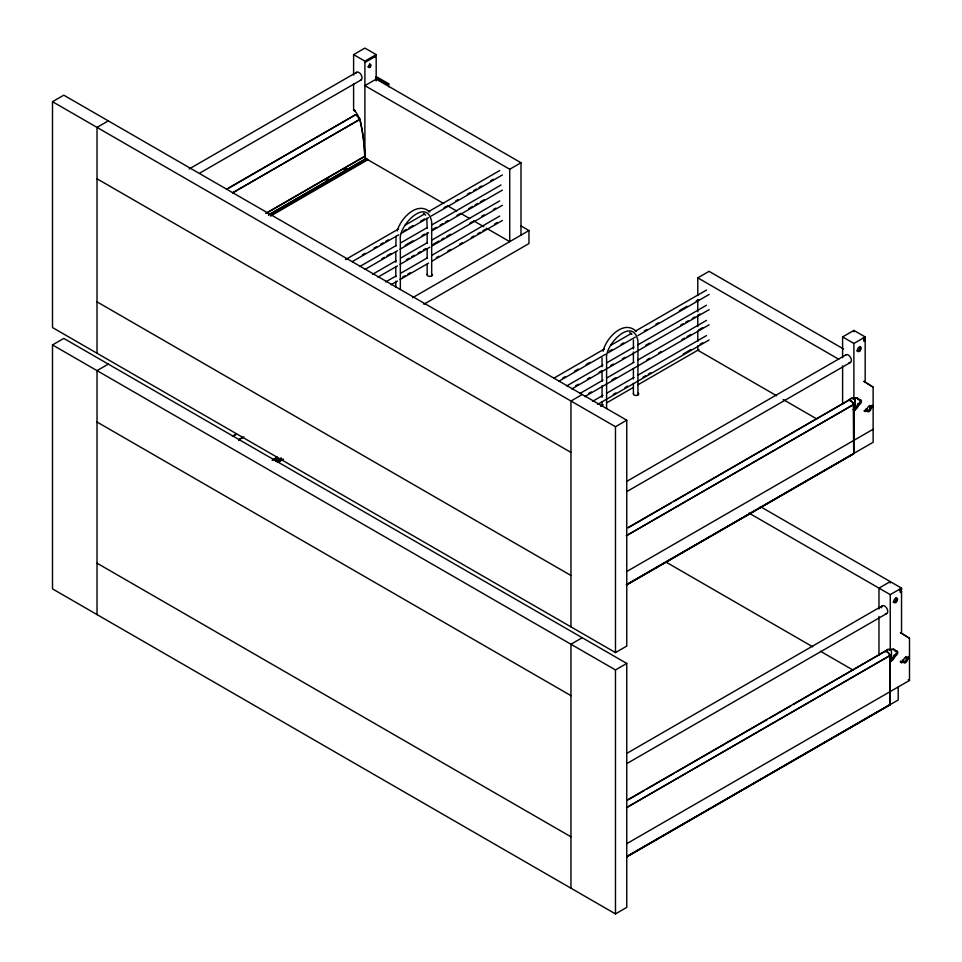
<?xml version="1.0" encoding="UTF-8"?>
<svg xmlns="http://www.w3.org/2000/svg" width="962" height="962" viewBox="0 0 962 962"><rect width="100%" height="100%" fill="white"/><g stroke="black" fill="none" stroke-linecap="round" stroke-linejoin="round"><path stroke-width="1.44" d="M376.178 80.904L376.19 57.335L374.927 56.71M396.091 236.315L395.803 246.116M854.617 408.682A7.035 4.064 -60 0 0 857.635 404.268L857.671 404.148A2.814 1.623 -60 0 0 860.16 399.927M856.841 397.787A7.035 4.064 -60 0 1 857.635 398.521L859.427 400.012A2.814 1.623 -60 0 1 861.399 401.479A2.814 1.623 -60 0 1 858.91 404.834L858.826 404.954A7.035 4.064 -60 0 1 854.509 410.305L853.33 409.62M896.319 650.673A2.814 1.623 -60 0 1 896.175 653.306A2.814 1.623 -60 0 1 894.083 655.338L893.999 655.459A7.035 4.064 -60 0 1 889.694 660.822L890.872 661.507A7.035 4.064 -60 0 0 895.189 656.144L895.213 656.024A2.814 1.623 -60 0 0 897.762 652.669A2.814 1.623 -60 0 0 895.79 651.202L893.999 649.711A7.035 4.064 -60 0 0 893.205 648.977M397.282 230.904C400.288 218.771 417.231 200.565 429.786 211.941M603.114 351.298C605.567 338.612 623.713 318.891 636.327 331.481M858.056 399.458L858.236 399.326A2.814 1.623 -60 0 1 858.753 399.11M894.419 650.649L894.6 650.516A2.814 1.623 -60 0 1 895.117 650.3M52.501 101.695L63.793 95.178L626.755 420.202L626.755 646.055L615.476 652.573L52.501 327.549L52.501 101.695L615.476 426.719L626.755 420.202M108.297 120.875L97.018 127.393L97.018 353.246M353.607 75.12L353.607 54.618L364.899 48.1L376.178 54.618L376.178 55.988L364.899 62.506M353.607 54.618L364.899 61.135L376.178 54.618M189.153 168.975L356.698 72.246M200.072 172.907L361.135 79.918M388.72 86.772L388.72 83.778L387.47 84.5L376.238 78.018M358.585 118.891A7.035 4.064 60 0 0 353.607 110.281L355.531 110.858M226.407 189.237L353.703 115.753A5.111 2.946 60 0 1 356.83 115.464A5.111 2.946 60 0 1 359.968 119.372A158.117 91.294 60 0 1 364.814 154.593L364.875 156.373A1.768 1.022 60 0 0 366.125 158.55L368.001 159.848M229.196 187.915L354.208 115.584A4.834 2.79 60 0 1 359.463 118.615L359.788 119.36A157.756 91.089 60 0 1 364.622 154.485L364.694 156.469M232.503 192.845L359.788 119.36M232.672 192.857L359.968 119.372M265.969 213.263L364.682 156.277M266.161 213.372L364.875 156.373M325.938 180.543L328.535 179.052M344.119 170.046L346.717 168.554M268.458 214.875L366.125 158.55M268.699 215.007L366.125 158.754L364.899 158.057L364.899 61.135M271.08 214.875L367.207 159.379M270.587 216.089L368.001 159.632M52.501 344.925L63.793 338.408L626.755 663.431L626.755 907.382L615.476 913.9L52.501 588.876L52.501 344.925L615.476 669.949L626.755 663.431M108.297 364.105L97.018 370.623L97.018 614.574M345.454 259.62L398.605 228.932M405.086 225.192L424.531 213.961M428.427 211.724L499.723 170.551M520.995 162.746L376.178 79.137L364.899 85.654L509.716 169.264L520.995 162.746L520.995 235.137M362.409 254.822L365.007 253.331M374.074 248.088L376.659 246.597M380.555 244.348L383.141 242.857M385.738 241.354L388.323 239.863M403.872 230.88L406.469 229.389M409.054 227.898L412.938 225.649M420.719 221.164L424.603 218.915M444.047 207.696L446.633 206.193M455.699 200.962L458.297 199.471M467.364 194.228L469.961 192.737M473.845 190.488L476.43 188.997M479.028 187.494L481.613 186.003M490.692 180.76L493.278 179.269M352.152 261.688L398.785 234.764M401.37 233.273L428.571 217.568M431.156 216.077L502.392 174.952M359.716 266.558L396.007 245.611M401.202 242.616L427.128 227.645M432.311 224.651L501.022 184.981M381.842 258.778L384.439 257.287M387.025 255.784L390.921 253.547M405.17 245.31L412.938 240.825M422.017 235.582L424.603 234.091M432.383 229.605L436.267 227.357M440.151 225.12L442.748 223.617M445.334 222.126L447.931 220.623M456.998 215.392L459.595 213.889M468.662 208.658L472.546 206.409M475.144 204.918L477.729 203.415M480.327 201.924L484.211 199.675M365.103 269.384L397.486 250.697M400.072 249.194L428.571 232.744M432.455 230.507L502.392 190.127M372.679 274.254L396.007 260.786M401.202 257.792L427.128 242.821M432.311 239.827L499.723 200.902M406.469 259.74L409.054 258.249M411.652 256.746L414.237 255.255M418.133 253.006L420.719 251.515M423.316 250.012L425.901 248.521M432.383 244.781L438.864 241.041M441.45 239.538L444.047 238.047M446.633 236.556L450.517 234.307M469.961 223.088L472.546 221.585M481.613 216.354L484.211 214.851M493.278 209.62L495.875 208.129M378.054 277.08L397.486 265.873M400.072 264.37L429.858 247.174M432.455 245.683L502.392 205.303M385.642 281.938L396.007 275.962M401.202 272.967L427.128 257.996M432.311 255.002L499.723 216.077M402.573 277.164L405.17 275.661M407.756 274.17L410.353 272.667M436.267 257.708L438.864 256.217M447.931 250.974L450.517 249.483M459.595 244.24L462.181 242.749M471.248 237.518L473.845 236.015M477.729 233.766L480.327 232.275M482.912 230.784L485.509 229.281M494.576 224.05L497.162 222.547M391.005 284.776L397.486 281.048M400.072 279.545L428.571 263.095M432.455 260.858L502.392 220.478M412.59 297.727L528.956 230.543L528.956 243.578L423.845 304.269M232.431 436.231L236.315 433.982M232.612 436.411L236.508 434.163M238.516 439.85L242.412 437.602M238.696 439.85L243.879 436.856M273.256 459.535L277.152 457.287M272.15 460.377L277.333 457.383M274.771 460.557L277.369 459.054M275.745 461.135L281.181 458.056M275.986 461.267L281.181 458.273M277.068 461.892L280.964 459.644M277.874 462.133L283.068 459.139M277.874 462.349L283.068 459.355M697.787 295.575L697.787 277.85L709.066 271.332L843.542 348.978M553.775 378.222L604.244 349.086M610.726 345.346L631.433 333.393M635.317 331.156L706.493 290.055M562.794 378.018L565.379 376.515M574.446 371.284L578.33 369.047M586.098 364.562L589.983 362.313M609.415 351.106L612 349.603M621.067 344.372L623.653 342.881M644.372 330.916L646.969 329.425M656.024 324.182L658.621 322.691M679.34 310.726L687.108 306.241M696.175 301.01L698.761 299.519M558.874 381.229L605.507 354.293M608.104 352.801L635.305 337.097M637.902 335.594L709.15 294.456M566.714 385.93L602.958 365.007M606.842 362.77L634.018 347.078M637.902 344.829L706.493 305.231M575.745 385.714L578.33 384.223M587.397 378.98L589.983 377.489M599.049 372.258L601.647 370.767M610.702 365.524L613.299 364.033M622.366 358.802L624.951 357.299M645.67 345.346L649.554 343.097M680.627 325.156L683.224 323.665M685.81 322.162L688.395 320.671M692.291 318.434L694.877 316.931M697.462 315.44L700.059 313.949M571.825 388.925L709.15 309.632M579.653 393.638L602.958 380.182M606.842 377.946L634.018 362.253M637.902 360.004L706.493 320.406M582.25 394.504L570.959 401.022L570.959 626.875M588.696 393.41L591.281 391.919M612 379.954L615.884 377.717M646.969 359.776L649.554 358.273M658.621 353.042L661.207 351.551M681.926 339.586L684.511 338.095M687.108 336.592L690.993 334.355M698.761 329.87L702.645 327.621M584.776 396.621L709.15 324.807M592.604 401.334L602.958 395.358M606.842 393.121L634.018 377.429M637.902 375.18L706.493 335.582M613.299 394.384L615.884 392.893M624.951 387.662L627.537 386.159M643.085 377.188L645.67 375.697M648.256 374.194L650.853 372.703M683.224 354.016L690.993 349.531M700.059 344.3L702.645 342.797M597.739 404.317L709.15 339.983M600.661 406.313L603.246 404.822M607.13 402.585L632.984 387.65M638.155 384.668L698.929 349.579M842.604 357.708L842.604 336.928L853.883 330.411L865.175 336.928L865.175 338.299L863.912 339.021L863.912 341.414M842.604 336.928L853.883 343.446L865.175 336.928M626.539 481.505L846.055 354.774M627.08 491.426L850.48 362.446M628.03 527.597L847.534 400.865A5.111 2.946 60 0 1 850.673 400.577A5.111 2.946 60 0 1 853.799 404.485L853.883 453.751L626.587 584.992M628.198 527.789L671.055 503.042M673.653 501.539L848.039 400.697A4.834 2.79 60 0 1 853.294 403.727L853.703 453.643L626.394 584.884M849.085 400.589A7.035 4.064 60 0 1 853.883 399.11L854.509 398.749A7.035 4.064 -60 0 1 858.826 399.206L859.246 400.144M626.31 535.666L853.607 404.437M626.502 535.714L853.799 404.485M853.33 409.367L854.509 410.233L853.883 410.606L853.883 440.368M866.233 410.69A2.814 1.623 -60 0 0 868.47 410.473A2.814 1.623 -60 0 0 869.949 407.407L871.945 406.253L873.135 406.938L873.135 442.279L626.394 584.668M873.135 387.133L863.984 381.385L873.135 387.133L873.135 405.988L871.139 407.142A2.814 1.623 -60 0 0 869.143 405.988A2.814 1.623 -60 0 0 867.159 409.439L865.175 410.582L865.175 411.532L863.984 410.846L865.968 409.704L867.159 410.389A2.814 1.623 -60 0 0 869.143 411.532A2.814 1.623 -60 0 0 871.139 408.092L873.135 406.938M865.175 411.532L867.159 410.389M626.563 571.608L873.135 429.256M582.25 637.734L570.959 644.251L570.959 888.203M748.989 513.083L890.247 594.636L901.538 588.131L901.538 589.502L900.011 589.995L901.538 591.883L901.538 633.273L909.499 638.323L909.499 657.178L907.491 658.333L906.312 657.647A2.814 1.623 -60 0 0 906.036 656.649M626.827 753.366L882.419 605.795M627.356 763.287L886.844 613.479M627.008 800.204L883.898 651.899A5.111 2.946 60 0 1 887.024 651.611A5.111 2.946 60 0 1 890.163 655.507L890.247 704.785L626.875 856.853M628.475 799.65L644.047 790.668M646.644 789.165L673.881 773.436M676.478 771.933L767.303 719.504M769.889 718.001L790.656 706.024M793.253 704.521L884.403 651.731A4.834 2.79 60 0 1 889.658 654.761L890.247 704.785M885.437 651.779A7.035 4.064 60 0 1 890.247 650.3L890.872 649.939A7.035 4.064 -60 0 1 895.189 650.396L895.61 651.334M626.599 807.527L889.97 655.471M626.779 807.575L890.163 655.507M889.585 660.497L890.872 661.435L890.247 661.796L890.247 691.558M902.909 662.181A2.814 1.623 -60 0 0 905.074 661.423A2.814 1.623 -60 0 0 906.312 658.597L908.308 657.443L909.499 658.128L909.499 680.447L626.887 843.614M900.348 661.086L901.538 661.772L903.51 660.629A2.814 1.623 -60 0 1 905.507 657.19A2.814 1.623 -60 0 1 907.491 658.333M900.348 662.036L901.538 662.722L903.51 661.579A2.814 1.623 -60 0 0 905.507 662.734A2.814 1.623 -60 0 0 907.491 659.283L909.499 658.128M626.683 856.517L890.054 704.461M626.683 856.745L898.207 699.987L898.207 686.964M857.671 404.148L858.91 404.834M894.035 655.338L895.273 656.024M863.912 339.021L865.175 340.692L865.175 382.082M863.984 337.614L865.175 338.299M862.914 338.359L864.934 339.646M863.395 338.552L865.018 339.814M863.828 339.129L865.139 340.223M863.9 339.321L865.163 340.452M865.175 340.692L863.972 339.766M388.72 83.778L377.429 77.261A1.72 0.986 0 0 0 375.757 77.032M697.787 277.85L838.72 359.223M871.945 405.303L873.135 405.988M871.139 407.142L869.949 406.457A2.814 1.623 -60 0 0 869.684 405.459M869.949 407.407L871.139 408.092M355.423 110.666L354.232 109.909M865.968 408.754L867.159 409.439M521.151 226.034L528.956 230.543M364.899 158.045L443.771 203.583M447.643 205.82L456.697 211.051M460.582 213.287L469.624 218.518M473.508 220.755L483.85 226.731M486.435 228.222L509.716 241.654L509.716 169.264M776.659 395.779L697.787 350.24L697.787 345.803M783.128 399.507L816.738 418.915M760.269 506.565L901.538 588.131M900.348 588.816L901.538 589.502M899.446 589.598L901.298 590.836M901.442 591.209L900.191 590.331L901.081 590.548M900.276 592.604L900.276 590.223L901.49 591.414M900.312 590.728L901.526 591.642M901.538 591.883L900.336 590.957M909.499 638.323L900.348 632.575L901.538 633.273M97.018 178.788L570.959 452.417M908.308 656.493L909.499 657.178M906.312 658.597L907.491 659.283M902.332 659.944L903.51 660.629M902.332 660.894L903.51 661.579M908.308 679.761L909.499 680.447M665.8 561.976L812.674 646.777M820.478 651.274L852.969 670.033M97.018 301.852L570.959 575.48M97.018 422.017L570.959 695.646M97.018 563.179L570.959 836.808M629.689 332.455L631.89 334.271M423.436 213.372L425.637 215.187M426.815 218.362L427.152 228.391M901.538 661.772L901.538 662.722M891.437 649.158L891.497 659.788M890.247 582.984L890.247 581.613L878.967 588.131L878.967 609.006M890.247 594.636L890.247 650.3M878.967 616.45L878.967 655.218M855.146 408.597L855.146 398.088L855.074 410.004M853.883 330.411L853.883 331.782M853.883 343.446L853.883 399.11M842.604 365.897L842.604 404.305M697.787 300.012L697.787 311.832M697.787 316.257L697.787 326.599M697.787 331.036L697.787 341.378M637.938 394.997L637.938 340.969C633.236 315.416 604.244 344.889 606.601 359.067L606.601 408.597M633.405 339.971L633.405 348.965M633.405 351.96L633.405 362.446M633.405 368.446L633.405 378.932M633.405 383.429L633.405 393.915M615.476 426.719L615.476 652.573M615.476 669.949L615.476 913.9M602.056 357.876L602.056 366.654M602.056 371.043L602.056 381.289M602.056 385.678L602.056 397.378M602.056 401.767L602.056 406.156M431.685 275.926L431.685 221.885C426.984 196.332 397.991 225.817 400.348 239.983L400.348 289.514M427.152 232.876L427.152 243.374M427.152 249.362L427.152 258.357M427.152 264.346L427.152 274.843M395.803 251.972L395.803 262.217M395.803 266.606L395.803 276.84M395.803 281.229L395.803 287.085M353.607 83.91L353.607 110.281M432.383 274.435A2.658 1.539 0 0 1 429.461 276.359A2.658 1.539 0 0 1 427.501 274.074M638.359 393.145A2.658 1.539 0 0 1 636.411 395.442A2.658 1.539 0 0 1 633.489 393.518M845.55 355.231A4.437 2.561 60 0 1 850.757 357.84A4.437 2.561 60 0 1 849.085 362.566M859.908 346.921A2.658 1.539 -60 0 1 859.042 349.879A2.658 1.539 -60 0 1 856.769 350.841M854.617 397.583A7.035 4.064 -60 0 0 853.33 398.136L854.509 398.821L853.222 398.196A7.035 4.064 60 0 0 849.711 400.228M355.892 73.401A4.437 2.561 60 0 1 360.822 74.314A4.437 2.561 60 0 1 360.485 80.123M369.624 63.901A1.768 1.022 -60 0 1 369.42 65.765A1.768 1.022 -60 0 1 367.905 66.871M881.913 606.264A4.437 2.561 60 0 1 887.12 608.874A4.437 2.561 60 0 1 885.437 613.6M881.493 607.828A4.437 2.561 60 0 1 881.601 606.95M896.091 597.703A2.658 1.539 -60 0 1 895.598 600.793A2.658 1.539 -60 0 1 893.121 602.032M886.074 651.418A7.035 4.064 60 0 1 889.585 649.386M859.775 351.034A2.658 1.539 -60 0 0 860.617 346.921A2.658 1.539 -60 0 0 857.467 349.711A2.658 1.539 -60 0 0 859.775 351.034M370.045 67.148A1.768 1.022 -60 0 0 370.61 64.406A1.768 1.022 -60 0 0 368.518 66.27A1.768 1.022 -60 0 0 370.045 67.148M896.127 602.236A2.658 1.539 -60 0 0 896.969 598.111A2.658 1.539 -60 0 0 893.83 600.901A2.658 1.539 -60 0 0 896.127 602.236"/></g></svg>
